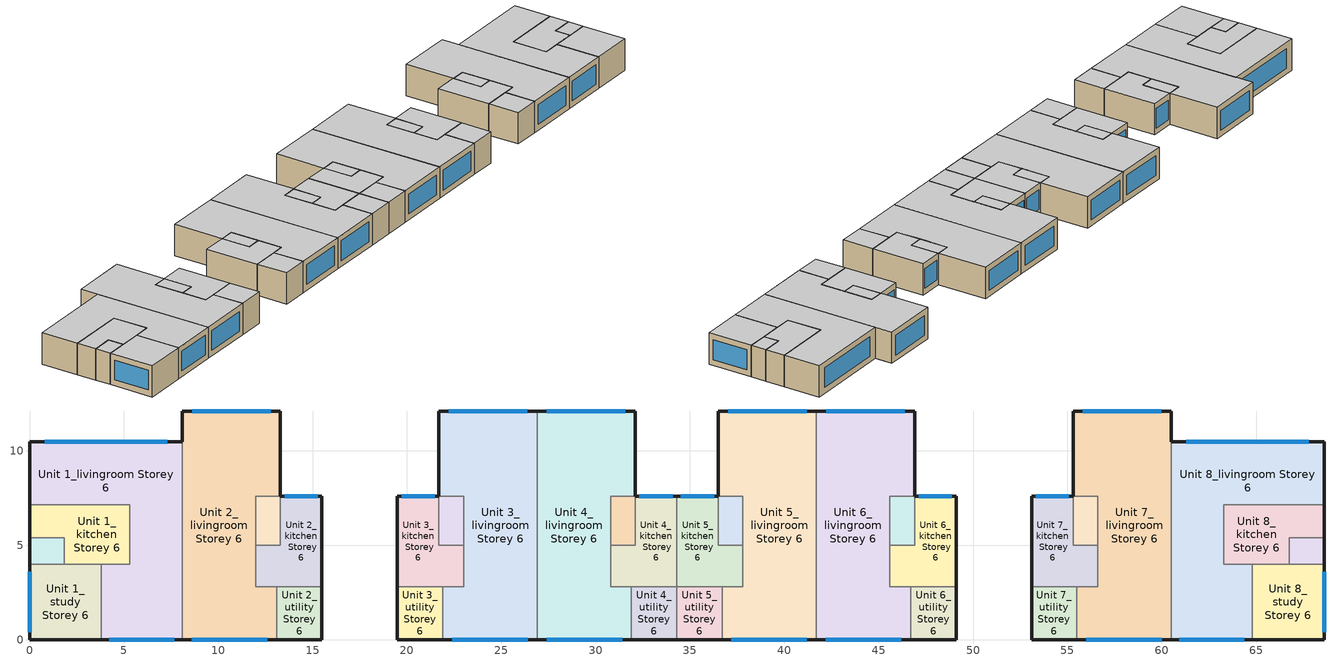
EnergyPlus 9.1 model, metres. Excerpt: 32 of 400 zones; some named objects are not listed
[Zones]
Unit 1_livingroom Storey 6
 floor adiabatic (Project Floor): 8.1,10.5 8.1,0 3.8,0 3.8,4 5.3,4 5.3,7.15 0,7.15 0,10.5 z20.4
 wall outside (Project Wall): 3.8,0 8.1,0 / 8.1,10.5 0,10.5 0,7.15 z20.4:23.2
 wall to Unit 1_kitchen Storey 6 (Project Wall): 0,7.15 5.3,7.15 5.3,4 3.8,4 z20.4:23.2
 wall to Unit 1_study Storey 6 (Project Wall): 3.8,4 3.8,0 z20.4:23.2
 wall to Unit 2_livingroom Storey 6 (Project Wall): 8.1,0 8.1,10.5 z20.4:23.2
 window (Project External Window): 4.23,0 7.67,0 / 7.29,10.5 0.81,10.5 z20.92:22.68
 ceiling adiabatic (Project Flat Roof): 0,10.5 0,7.15 5.3,7.15 5.3,4 3.8,4 3.8,0 8.1,0 8.1,10.5 z23.2
Unit 1_kitchen Storey 6
 floor adiabatic (Project Floor): 5.3,7.15 5.3,4 1.85,4 1.85,5.4 0,5.4 0,7.15 z20.4
 wall outside (Project Wall): 0,7.15 0,5.4 z20.4:23.2
 wall to Unit 1_bath3 Storey 6 (Project Wall): 0,5.4 1.85,5.4 1.85,4 z20.4:23.2
 wall to Unit 1_study Storey 6 (Project Wall): 1.85,4 3.8,4 z20.4:23.2
 ceiling adiabatic (Project Flat Roof): 0,7.15 0,5.4 1.85,5.4 1.85,4 5.3,4 5.3,7.15 z23.2
Unit 1_bath3 Storey 6
 floor adiabatic (Project Floor): 1.85,5.4 1.85,4 0,4 0,5.4 z20.4
 wall outside (Project Wall): 0,5.4 0,4 z20.4:23.2
 wall to Unit 1_study Storey 6 (Project Wall): 0,4 1.85,4 z20.4:23.2
 ceiling adiabatic (Project Flat Roof): 0,5.4 0,4 1.85,4 1.85,5.4 z23.2
Unit 1_study Storey 6
 floor adiabatic (Project Floor): 3.8,4 3.8,0 0,0 0,4 z20.4
 wall outside (Project Wall): 0,4 0,0 3.8,0 z20.4:23.2
 window (Project External Window): 0,3.6 0,0.4 z20.92:22.68
 ceiling adiabatic (Project Flat Roof): 0,4 0,0 3.8,0 3.8,4 z23.2
Unit 2_livingroom Storey 6
 floor adiabatic (Project Floor): 8.1,12.1 13.3,12.1 13.3,7.6 12,7.6 12,2.8 13.1,2.8 13.1,0 8.1,0 z20.4
 wall outside (Project Wall): 8.1,0 13.1,0 / 13.3,7.6 13.3,12.1 8.1,12.1 8.1,10.5 z20.4:23.2
 wall to Unit 2_utility Storey 6 (Project Wall): 13.1,0 13.1,2.8 z20.4:23.2
 wall to Unit 2_kitchen Storey 6 (Project Wall): 13.1,2.8 12,2.8 12,5 z20.4:23.2
 wall to Unit 2_bath3 Storey 6 (Project Wall): 12,5 12,7.6 13.3,7.6 z20.4:23.2
 window (Project External Window): 8.6,0 12.6,0 / 12.78,12.1 8.62,12.1 z20.92:22.68
 ceiling adiabatic (Project Flat Roof): 8.1,0 13.1,0 13.1,2.8 12,2.8 12,7.6 13.3,7.6 13.3,12.1 8.1,12.1 z23.2
Unit 2_kitchen Storey 6
 floor adiabatic (Project Floor): 13.3,5 13.3,7.6 15.5,7.6 15.5,2.8 12,2.8 12,5 z20.4
 wall outside (Project Wall): 15.5,2.8 15.5,7.6 13.3,7.6 z20.4:23.2
 wall to Unit 2_utility Storey 6 (Project Wall): 13.1,2.8 15.5,2.8 z20.4:23.2
 wall to Unit 2_bath3 Storey 6 (Project Wall): 13.3,7.6 13.3,5 12,5 z20.4:23.2
 window (Project External Window): 15.28,7.6 13.52,7.6 z20.92:22.68
 ceiling adiabatic (Project Flat Roof): 12,5 12,2.8 15.5,2.8 15.5,7.6 13.3,7.6 13.3,5 z23.2
Unit 2_bath3 Storey 6
 floor adiabatic (Project Floor): 13.3,7.6 13.3,5 12,5 12,7.6 z20.4
 ceiling adiabatic (Project Flat Roof): 12,7.6 12,5 13.3,5 13.3,7.6 z23.2
Unit 2_utility Storey 6
 floor adiabatic (Project Floor): 15.5,2.8 15.5,0 13.1,0 13.1,2.8 z20.4
 wall outside (Project Wall): 13.1,0 15.5,0 15.5,2.8 z20.4:23.2
 ceiling adiabatic (Project Flat Roof): 13.1,2.8 13.1,0 15.5,0 15.5,2.8 z23.2
Unit 3_livingroom Storey 6
 floor adiabatic (Project Floor): 21.9,0 21.9,2.8 23,2.8 23,7.6 21.7,7.6 21.7,12.1 26.9,12.1 26.9,0 z20.4
 wall outside (Project Wall): 26.9,12.1 21.7,12.1 21.7,7.6 / 21.9,0 26.9,0 z20.4:23.2
 wall to Unit 4_livingroom Storey 6 (Project Wall): 26.9,0 26.9,12.1 z20.4:23.2
 wall to Unit 3_bath3 Storey 6 (Project Wall): 21.7,7.6 23,7.6 23,5 z20.4:23.2
 wall to Unit 3_kitchen Storey 6 (Project Wall): 23,5 23,2.8 21.9,2.8 z20.4:23.2
 wall to Unit 3_utility Storey 6 (Project Wall): 21.9,2.8 21.9,0 z20.4:23.2
 window (Project External Window): 26.38,12.1 22.22,12.1 / 22.4,0 26.4,0 z20.92:22.68
 ceiling adiabatic (Project Flat Roof): 26.9,0 26.9,12.1 21.7,12.1 21.7,7.6 23,7.6 23,2.8 21.9,2.8 21.9,0 z23.2
Unit 3_kitchen Storey 6
 floor adiabatic (Project Floor): 23,2.8 19.5,2.8 19.5,7.6 21.7,7.6 21.7,5 23,5 z20.4
 wall outside (Project Wall): 21.7,7.6 19.5,7.6 19.5,2.8 z20.4:23.2
 wall to Unit 3_bath3 Storey 6 (Project Wall): 23,5 21.7,5 21.7,7.6 z20.4:23.2
 wall to Unit 3_utility Storey 6 (Project Wall): 19.5,2.8 21.9,2.8 z20.4:23.2
 window (Project External Window): 21.48,7.6 19.72,7.6 z20.92:22.68
 ceiling adiabatic (Project Flat Roof): 23,5 21.7,5 21.7,7.6 19.5,7.6 19.5,2.8 23,2.8 z23.2
Unit 3_bath3 Storey 6
 floor adiabatic (Project Floor): 23,5 21.7,5 21.7,7.6 23,7.6 z20.4
 ceiling adiabatic (Project Flat Roof): 23,7.6 21.7,7.6 21.7,5 23,5 z23.2
Unit 3_utility Storey 6
 floor adiabatic (Project Floor): 21.9,0 19.5,0 19.5,2.8 21.9,2.8 z20.4
 wall outside (Project Wall): 19.5,2.8 19.5,0 21.9,0 z20.4:23.2
 ceiling adiabatic (Project Flat Roof): 21.9,2.8 19.5,2.8 19.5,0 21.9,0 z23.2
Unit 4_livingroom Storey 6
 floor adiabatic (Project Floor): 26.9,12.1 32.1,12.1 32.1,7.6 30.8,7.6 30.8,2.8 31.9,2.8 31.9,0 26.9,0 z20.4
 wall outside (Project Wall): 26.9,0 31.9,0 / 32.1,7.6 32.1,12.1 26.9,12.1 z20.4:23.2
 wall to Unit 4_utility Storey 6 (Project Wall): 31.9,0 31.9,2.8 z20.4:23.2
 wall to Unit 4_kitchen Storey 6 (Project Wall): 31.9,2.8 30.8,2.8 30.8,5 z20.4:23.2
 wall to Unit 4_bath3 Storey 6 (Project Wall): 30.8,5 30.8,7.6 32.1,7.6 z20.4:23.2
 window (Project External Window): 27.4,0 31.4,0 / 31.58,12.1 27.42,12.1 z20.92:22.68
 ceiling adiabatic (Project Flat Roof): 26.9,0 31.9,0 31.9,2.8 30.8,2.8 30.8,7.6 32.1,7.6 32.1,12.1 26.9,12.1 z23.2
Unit 4_kitchen Storey 6
 floor adiabatic (Project Floor): 32.1,5 32.1,7.6 34.3,7.6 34.3,2.8 30.8,2.8 30.8,5 z20.4
 wall outside (Project Wall): 34.3,7.6 32.1,7.6 z20.4:23.2
 wall to Unit 4_utility Storey 6 (Project Wall): 31.9,2.8 34.3,2.8 z20.4:23.2
 wall to Unit 5_kitchen Storey 6 (Project Wall): 34.3,2.8 34.3,7.6 z20.4:23.2
 wall to Unit 4_bath3 Storey 6 (Project Wall): 32.1,7.6 32.1,5 30.8,5 z20.4:23.2
 window (Project External Window): 34.08,7.6 32.32,7.6 z20.92:22.68
 ceiling adiabatic (Project Flat Roof): 30.8,5 30.8,2.8 34.3,2.8 34.3,7.6 32.1,7.6 32.1,5 z23.2
Unit 4_bath3 Storey 6
 floor adiabatic (Project Floor): 32.1,7.6 32.1,5 30.8,5 30.8,7.6 z20.4
 ceiling adiabatic (Project Flat Roof): 30.8,7.6 30.8,5 32.1,5 32.1,7.6 z23.2
Unit 4_utility Storey 6
 floor adiabatic (Project Floor): 34.3,2.8 34.3,0 31.9,0 31.9,2.8 z20.4
 wall outside (Project Wall): 31.9,0 34.3,0 z20.4:23.2
 wall to Unit 5_utility Storey 6 (Project Wall): 34.3,0 34.3,2.8 z20.4:23.2
 ceiling adiabatic (Project Flat Roof): 31.9,2.8 31.9,0 34.3,0 34.3,2.8 z23.2
Unit 5_livingroom Storey 6
 floor adiabatic (Project Floor): 36.7,0 36.7,2.8 37.8,2.8 37.8,7.6 36.5,7.6 36.5,12.1 41.7,12.1 41.7,0 z20.4
 wall outside (Project Wall): 41.7,12.1 36.5,12.1 36.5,7.6 / 36.7,0 41.7,0 z20.4:23.2
 wall to Unit 6_livingroom Storey 6 (Project Wall): 41.7,0 41.7,12.1 z20.4:23.2
 wall to Unit 5_bath3 Storey 6 (Project Wall): 36.5,7.6 37.8,7.6 37.8,5 z20.4:23.2
 wall to Unit 5_kitchen Storey 6 (Project Wall): 37.8,5 37.8,2.8 36.7,2.8 z20.4:23.2
 wall to Unit 5_utility Storey 6 (Project Wall): 36.7,2.8 36.7,0 z20.4:23.2
 window (Project External Window): 41.18,12.1 37.02,12.1 / 37.2,0 41.2,0 z20.92:22.68
 ceiling adiabatic (Project Flat Roof): 41.7,0 41.7,12.1 36.5,12.1 36.5,7.6 37.8,7.6 37.8,2.8 36.7,2.8 36.7,0 z23.2
Unit 5_kitchen Storey 6
 floor adiabatic (Project Floor): 37.8,2.8 34.3,2.8 34.3,7.6 36.5,7.6 36.5,5 37.8,5 z20.4
 wall outside (Project Wall): 36.5,7.6 34.3,7.6 z20.4:23.2
 wall to Unit 5_bath3 Storey 6 (Project Wall): 37.8,5 36.5,5 36.5,7.6 z20.4:23.2
 wall to Unit 5_utility Storey 6 (Project Wall): 34.3,2.8 36.7,2.8 z20.4:23.2
 window (Project External Window): 36.28,7.6 34.52,7.6 z20.92:22.68
 ceiling adiabatic (Project Flat Roof): 37.8,5 36.5,5 36.5,7.6 34.3,7.6 34.3,2.8 37.8,2.8 z23.2
Unit 5_bath3 Storey 6
 floor adiabatic (Project Floor): 37.8,5 36.5,5 36.5,7.6 37.8,7.6 z20.4
 ceiling adiabatic (Project Flat Roof): 37.8,7.6 36.5,7.6 36.5,5 37.8,5 z23.2
Unit 5_utility Storey 6
 floor adiabatic (Project Floor): 36.7,0 34.3,0 34.3,2.8 36.7,2.8 z20.4
 wall outside (Project Wall): 34.3,0 36.7,0 z20.4:23.2
 ceiling adiabatic (Project Flat Roof): 36.7,2.8 34.3,2.8 34.3,0 36.7,0 z23.2
Unit 6_livingroom Storey 6
 floor adiabatic (Project Floor): 41.7,12.1 46.9,12.1 46.9,7.6 45.6,7.6 45.6,2.8 46.7,2.8 46.7,0 41.7,0 z20.4
 wall outside (Project Wall): 41.7,0 46.7,0 / 46.9,7.6 46.9,12.1 41.7,12.1 z20.4:23.2
 wall to Unit 6_utility Storey 6 (Project Wall): 46.7,0 46.7,2.8 z20.4:23.2
 wall to Unit 6_kitchen Storey 6 (Project Wall): 46.7,2.8 45.6,2.8 45.6,5 z20.4:23.2
 wall to Unit 6_bath3 Storey 6 (Project Wall): 45.6,5 45.6,7.6 46.9,7.6 z20.4:23.2
 window (Project External Window): 42.2,0 46.2,0 / 46.38,12.1 42.22,12.1 z20.92:22.68
 ceiling adiabatic (Project Flat Roof): 41.7,0 46.7,0 46.7,2.8 45.6,2.8 45.6,7.6 46.9,7.6 46.9,12.1 41.7,12.1 z23.2
Unit 6_kitchen Storey 6
 floor adiabatic (Project Floor): 46.9,5 46.9,7.6 49.1,7.6 49.1,2.8 45.6,2.8 45.6,5 z20.4
 wall outside (Project Wall): 49.1,2.8 49.1,7.6 46.9,7.6 z20.4:23.2
 wall to Unit 6_utility Storey 6 (Project Wall): 46.7,2.8 49.1,2.8 z20.4:23.2
 wall to Unit 6_bath3 Storey 6 (Project Wall): 46.9,7.6 46.9,5 45.6,5 z20.4:23.2
 window (Project External Window): 48.88,7.6 47.12,7.6 z20.92:22.68
 ceiling adiabatic (Project Flat Roof): 45.6,5 45.6,2.8 49.1,2.8 49.1,7.6 46.9,7.6 46.9,5 z23.2
Unit 6_bath3 Storey 6
 floor adiabatic (Project Floor): 46.9,7.6 46.9,5 45.6,5 45.6,7.6 z20.4
 ceiling adiabatic (Project Flat Roof): 45.6,7.6 45.6,5 46.9,5 46.9,7.6 z23.2
Unit 6_utility Storey 6
 floor adiabatic (Project Floor): 49.1,2.8 49.1,0 46.7,0 46.7,2.8 z20.4
 wall outside (Project Wall): 46.7,0 49.1,0 49.1,2.8 z20.4:23.2
 ceiling adiabatic (Project Flat Roof): 46.7,2.8 46.7,0 49.1,0 49.1,2.8 z23.2
Unit 7_livingroom Storey 6
 floor adiabatic (Project Floor): 55.5,0 55.5,2.8 56.6,2.8 56.6,7.6 55.3,7.6 55.3,12.1 60.5,12.1 60.5,0 z20.4
 wall outside (Project Wall): 60.5,10.5 60.5,12.1 55.3,12.1 55.3,7.6 / 55.5,0 60.5,0 z20.4:23.2
 wall to Unit 8_livingroom Storey 6 (Project Wall): 60.5,0 60.5,10.5 z20.4:23.2
 wall to Unit 7_bath3 Storey 6 (Project Wall): 55.3,7.6 56.6,7.6 56.6,5 z20.4:23.2
 wall to Unit 7_kitchen Storey 6 (Project Wall): 56.6,5 56.6,2.8 55.5,2.8 z20.4:23.2
 wall to Unit 7_utility Storey 6 (Project Wall): 55.5,2.8 55.5,0 z20.4:23.2
 window (Project External Window): 59.98,12.1 55.82,12.1 / 56,0 60,0 z20.92:22.68
 ceiling adiabatic (Project Flat Roof): 60.5,0 60.5,12.1 55.3,12.1 55.3,7.6 56.6,7.6 56.6,2.8 55.5,2.8 55.5,0 z23.2
Unit 7_kitchen Storey 6
 floor adiabatic (Project Floor): 56.6,2.8 53.1,2.8 53.1,7.6 55.3,7.6 55.3,5 56.6,5 z20.4
 wall outside (Project Wall): 55.3,7.6 53.1,7.6 53.1,2.8 z20.4:23.2
 wall to Unit 7_bath3 Storey 6 (Project Wall): 56.6,5 55.3,5 55.3,7.6 z20.4:23.2
 wall to Unit 7_utility Storey 6 (Project Wall): 53.1,2.8 55.5,2.8 z20.4:23.2
 window (Project External Window): 55.08,7.6 53.32,7.6 z20.92:22.68
 ceiling adiabatic (Project Flat Roof): 56.6,5 55.3,5 55.3,7.6 53.1,7.6 53.1,2.8 56.6,2.8 z23.2
Unit 7_bath3 Storey 6
 floor adiabatic (Project Floor): 56.6,5 55.3,5 55.3,7.6 56.6,7.6 z20.4
 ceiling adiabatic (Project Flat Roof): 56.6,7.6 55.3,7.6 55.3,5 56.6,5 z23.2
Unit 7_utility Storey 6
 floor adiabatic (Project Floor): 55.5,0 53.1,0 53.1,2.8 55.5,2.8 z20.4
 wall outside (Project Wall): 53.1,2.8 53.1,0 55.5,0 z20.4:23.2
 ceiling adiabatic (Project Flat Roof): 55.5,2.8 53.1,2.8 53.1,0 55.5,0 z23.2
Unit 8_livingroom Storey 6
 floor adiabatic (Project Floor): 68.6,7.15 63.3,7.15 63.3,4 64.8,4 64.8,0 60.5,0 60.5,10.5 68.6,10.5 z20.4
 wall outside (Project Wall): 60.5,0 64.8,0 / 68.6,7.15 68.6,10.5 60.5,10.5 z20.4:23.2
 wall to Unit 8_study Storey 6 (Project Wall): 64.8,0 64.8,4 z20.4:23.2
 wall to Unit 8_kitchen Storey 6 (Project Wall): 64.8,4 63.3,4 63.3,7.15 68.6,7.15 z20.4:23.2
 window (Project External Window): 67.79,10.5 61.31,10.5 / 60.93,0 64.37,0 z20.92:22.68
 ceiling adiabatic (Project Flat Roof): 68.6,10.5 60.5,10.5 60.5,0 64.8,0 64.8,4 63.3,4 63.3,7.15 68.6,7.15 z23.2
Unit 8_kitchen Storey 6
 floor adiabatic (Project Floor): 68.6,5.4 66.75,5.4 66.75,4 63.3,4 63.3,7.15 68.6,7.15 z20.4
 wall outside (Project Wall): 68.6,5.4 68.6,7.15 z20.4:23.2
 wall to Unit 8_study Storey 6 (Project Wall): 64.8,4 66.75,4 z20.4:23.2
 wall to Unit 8_bath3 Storey 6 (Project Wall): 66.75,4 66.75,5.4 68.6,5.4 z20.4:23.2
 ceiling adiabatic (Project Flat Roof): 68.6,7.15 63.3,7.15 63.3,4 66.75,4 66.75,5.4 68.6,5.4 z23.2
Unit 8_bath3 Storey 6
 floor adiabatic (Project Floor): 68.6,4 66.75,4 66.75,5.4 68.6,5.4 z20.4
 wall outside (Project Wall): 68.6,4 68.6,5.4 z20.4:23.2
 wall to Unit 8_study Storey 6 (Project Wall): 66.75,4 68.6,4 z20.4:23.2
 ceiling adiabatic (Project Flat Roof): 68.6,5.4 66.75,5.4 66.75,4 68.6,4 z23.2
Unit 8_study Storey 6
 floor adiabatic (Project Floor): 68.6,0 64.8,0 64.8,4 68.6,4 z20.4
 wall outside (Project Wall): 64.8,0 68.6,0 68.6,4 z20.4:23.2
 window (Project External Window): 68.6,0.4 68.6,3.6 z20.92:22.68
 ceiling adiabatic (Project Flat Roof): 68.6,4 64.8,4 64.8,0 68.6,0 z23.2
[Building]
One Precinct: North Axis=0; Terrain=City; Loads Convergence Tolerance Value=0.04; Temperature Convergence Tolerance Value=0.4; Solar Distribution=FullInteriorAndExterior; Maximum Number of Warmup Days=25; Minimum Number of Warmup Days=6
[Site:Location]
SGP_Singapore.486980_IWEC: Latitude=1.37; Longitude=103.98; Time Zone=8; Elevation=16
[MATERIAL] Roughness=MediumRough
Name | Thickness | Conductivity | Density | Specific Heat | Thermal Absorptance | Solar Absorptance | Visible Absorptance
ConcreteWall | 0.15 | 0.8 | 2400 | 880 | 0.85 | 0.79 | 0.79
Greenwall | 0.079 | 2.5 | 1293 | 853 | 0.98 | 0.75 | 0.75
[WindowMaterial:SimpleGlazingSystem]
SingleGlazingEuroGrey: UFactor=5.93; Solar Heat Gain Coefficient=0.62; Visible Transmittance=0.495
[Construction]
Project Wall: Greenwall
Project Floor; Project Flat Roof: ConcreteWall
Project External Window: SingleGlazingEuroGrey
[ZONE] Type=1; Multiplier=1; Ceiling Height=autocalculate; Volume=autocalculate; Floor Area=autocalculate; Part of Total Floor Area=Yes
Unit 1_livingroom Storey 6; Unit 1_kitchen Storey 6; Unit 1_bath3 Storey 6; Unit 1_study Storey 6; Unit 2_livingroom Storey 6; Unit 2_kitchen Storey 6; Unit 2_bath3 Storey 6; Unit 2_utility Storey 6; Unit 3_livingroom Storey 6; Unit 3_kitchen Storey 6; Unit 3_bath3 Storey 6; Unit 3_utility Storey 6; Unit 4_livingroom Storey 6; Unit 4_kitchen Storey 6; Unit 4_bath3 Storey 6; Unit 4_utility Storey 6; Unit 5_livingroom Storey 6; Unit 5_kitchen Storey 6; Unit 5_bath3 Storey 6; Unit 5_utility Storey 6; Unit 6_livingroom Storey 6; Unit 6_kitchen Storey 6; Unit 6_bath3 Storey 6; Unit 6_utility Storey 6; Unit 7_livingroom Storey 6; Unit 7_kitchen Storey 6; Unit 7_bath3 Storey 6; Unit 7_utility Storey 6; Unit 8_livingroom Storey 6; Unit 8_kitchen Storey 6; Unit 8_bath3 Storey 6; Unit 8_study Storey 6
[ZONEINFILTRATION:DESIGNFLOWRATE] Design Flow Rate Calculation Method=AirChanges/Hour; Air Changes per Hour=1; Constant Term Coefficient=1; Temperature Term Coefficient=0; Velocity Term Coefficient=0; Velocity Squared Term Coefficient=0
Name | Zone or ZoneList | Schedule
Unit 1_livingroom Storey 6 Infiltration | Unit 1_livingroom Storey 6 | Living_Infiltration_AirCon
Unit 1_kitchen Storey 6 Infiltration | Unit 1_kitchen Storey 6 | Always On
Unit 1_bath3 Storey 6 Infiltration | Unit 1_bath3 Storey 6 | Always On
Unit 1_study Storey 6 Infiltration | Unit 1_study Storey 6 | Always On
Unit 2_livingroom Storey 6 Infiltration | Unit 2_livingroom Storey 6 | Living_Infiltration_AirCon
Unit 2_kitchen Storey 6 Infiltration | Unit 2_kitchen Storey 6 | Always On
Unit 2_bath3 Storey 6 Infiltration | Unit 2_bath3 Storey 6 | Always On
Unit 2_utility Storey 6 Infiltration | Unit 2_utility Storey 6 | Always On
Unit 3_livingroom Storey 6 Infiltration | Unit 3_livingroom Storey 6 | Living_Infiltration_AirCon
Unit 3_kitchen Storey 6 Infiltration | Unit 3_kitchen Storey 6 | Always On
Unit 3_bath3 Storey 6 Infiltration | Unit 3_bath3 Storey 6 | Always On
Unit 3_utility Storey 6 Infiltration | Unit 3_utility Storey 6 | Always On
Unit 4_livingroom Storey 6 Infiltration | Unit 4_livingroom Storey 6 | Living_Infiltration_AirCon
Unit 4_kitchen Storey 6 Infiltration | Unit 4_kitchen Storey 6 | Always On
Unit 4_bath3 Storey 6 Infiltration | Unit 4_bath3 Storey 6 | Always On
Unit 4_utility Storey 6 Infiltration | Unit 4_utility Storey 6 | Always On
Unit 5_livingroom Storey 6 Infiltration | Unit 5_livingroom Storey 6 | Living_Infiltration_AirCon
Unit 5_kitchen Storey 6 Infiltration | Unit 5_kitchen Storey 6 | Always On
Unit 5_bath3 Storey 6 Infiltration | Unit 5_bath3 Storey 6 | Always On
Unit 5_utility Storey 6 Infiltration | Unit 5_utility Storey 6 | Always On
Unit 6_livingroom Storey 6 Infiltration | Unit 6_livingroom Storey 6 | Living_Infiltration_AirCon
Unit 6_kitchen Storey 6 Infiltration | Unit 6_kitchen Storey 6 | Always On
Unit 6_bath3 Storey 6 Infiltration | Unit 6_bath3 Storey 6 | Always On
Unit 6_utility Storey 6 Infiltration | Unit 6_utility Storey 6 | Always On
Unit 7_livingroom Storey 6 Infiltration | Unit 7_livingroom Storey 6 | Living_Infiltration_AirCon
Unit 7_kitchen Storey 6 Infiltration | Unit 7_kitchen Storey 6 | Always On
Unit 7_bath3 Storey 6 Infiltration | Unit 7_bath3 Storey 6 | Always On
Unit 7_utility Storey 6 Infiltration | Unit 7_utility Storey 6 | Always On
Unit 8_livingroom Storey 6 Infiltration | Unit 8_livingroom Storey 6 | Living_Infiltration_AirCon
Unit 8_kitchen Storey 6 Infiltration | Unit 8_kitchen Storey 6 | Always On
Unit 8_bath3 Storey 6 Infiltration | Unit 8_bath3 Storey 6 | Always On
Unit 8_study Storey 6 Infiltration | Unit 8_study Storey 6 | Always On
[HVACTEMPLATE:ZONE:IDEALLOADSAIRSYSTEM] Template Thermostat=Zone Stat; System Availability Schedule=AirCon_normal; Maximum Heating Supply Air Temperature=50; Minimum Cooling Supply Air Temperature=13; Maximum Heating Supply Air Humidity Ratio=0.0156; Minimum Cooling Supply Air Humidity Ratio=0.0077; Heating Limit=NoLimit; Cooling Limit=NoLimit; Heating Availability Schedule=Always Off; Cooling Availability Schedule=AirCon_normal; Dehumidification Control Type=Humidistat; Cooling Sensible Heat Ratio=0.7; Dehumidification Setpoint=60; Humidification Control Type=None; Outdoor Air Method=None; Outdoor Air Flow Rate per Person=0.00944; Outdoor Air Flow Rate per Zone Floor Area=0; Outdoor Air Flow Rate per Zone=0; Demand Controlled Ventilation Type=None; Outdoor Air Economizer Type=NoEconomizer; Heat Recovery Type=None; Sensible Heat Recovery Effectiveness=0.7; Latent Heat Recovery Effectiveness=0.65
Unit 1_livingroom Storey 6; Unit 2_livingroom Storey 6; Unit 3_livingroom Storey 6; Unit 4_livingroom Storey 6; Unit 5_livingroom Storey 6; Unit 6_livingroom Storey 6; Unit 7_livingroom Storey 6; Unit 8_livingroom Storey 6
[Schedule:Compact]
Always On: Through: 12/31, For: AllDays, Until: 24:00, 1
Always Off: Through: 12/31, For: AllDays, Until: 24:00, 0
AirCon_normal: Through: 31 Dec, For: AllDays, Until: 07:00, 1, Until: 22:00, 0, Until: 24:00, 1
[SCHEDULE:COMPACT]
Living_Infiltration_AirCon: Through: 12/31, For: AllDays, Until: 07:00, 0.2, Until: 22:00, 1, Until: 24:00, 0.2
